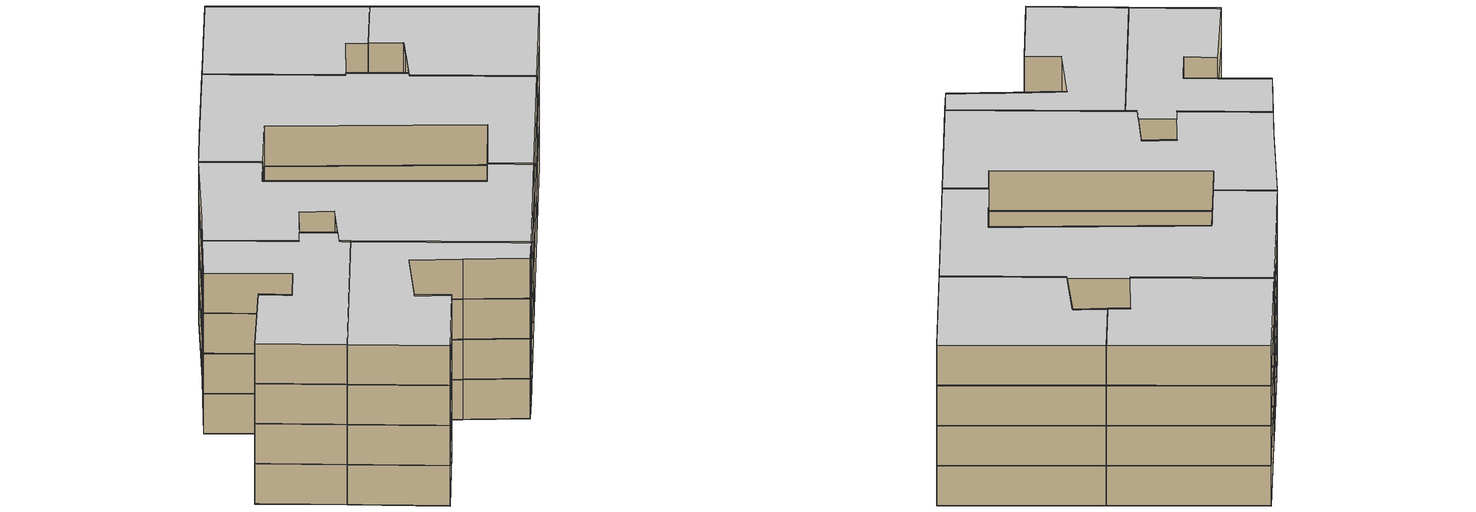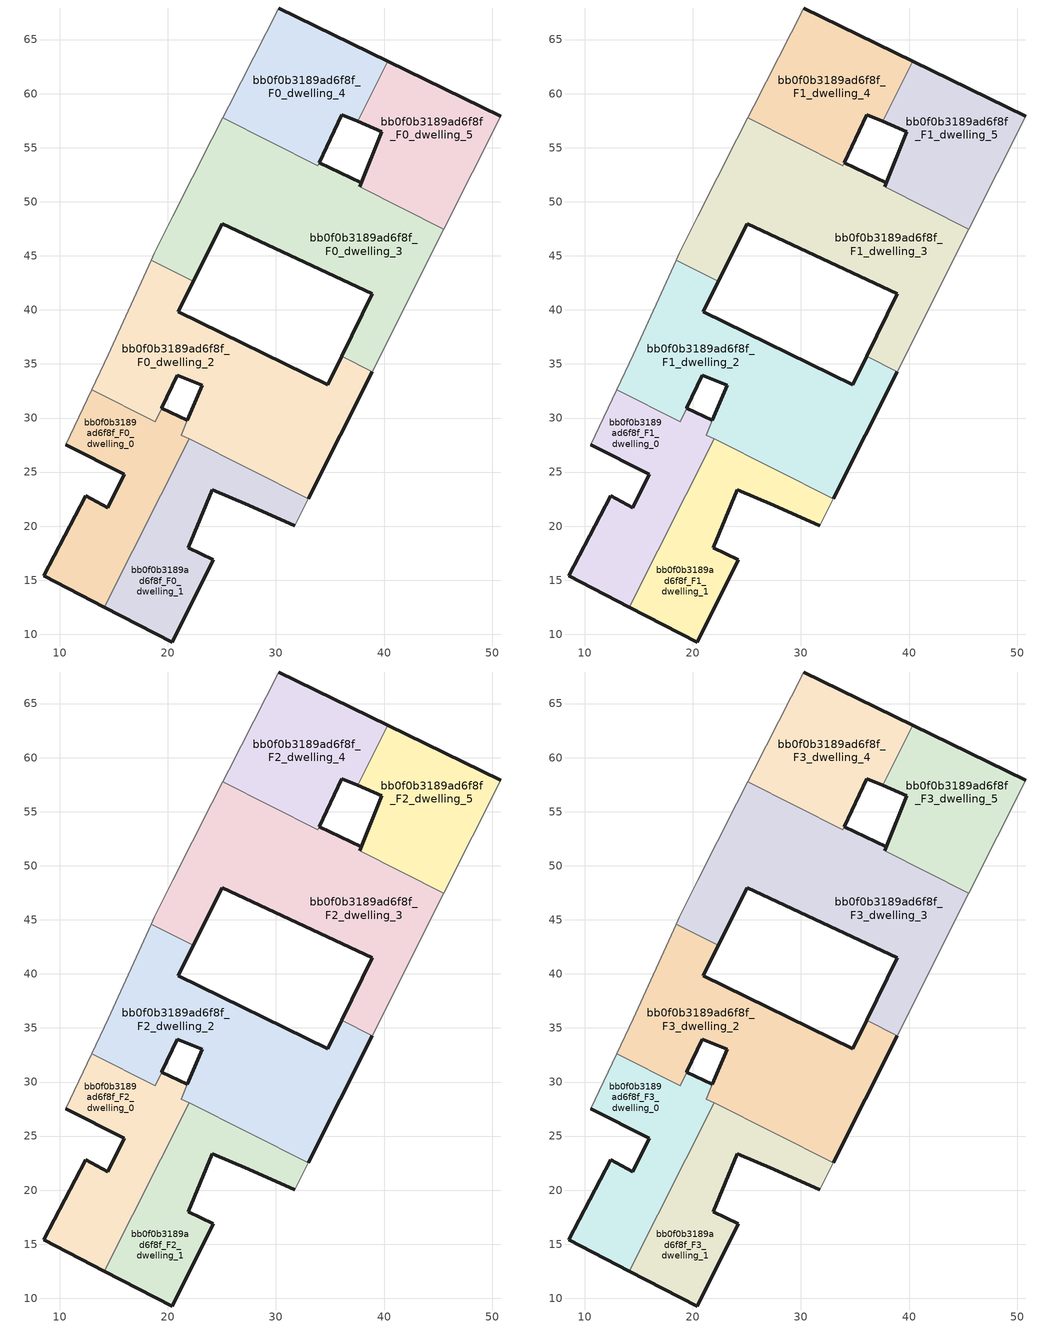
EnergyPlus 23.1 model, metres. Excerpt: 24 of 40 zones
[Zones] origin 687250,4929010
bb0f0b3189ad6f8f_F0_dwelling_0
 floor ground (EU_floor_Construction): 14.12,12.51 21.96,28.06 21.24,28.42 21.8,29.77 19.42,30.92 18.81,29.65 12.94,32.6 10.55,27.54 15.96,24.81 14.43,21.69 12.38,22.82 8.51,15.4 z0
 wall outside (EU_wall_Construction): 19.42,30.92 21.8,29.77 / 14.12,12.51 8.51,15.4 12.38,22.82 14.43,21.69 15.96,24.81 10.55,27.54 z0:3
 wall adiabatic (EU_wall_Construction): 10.55,27.54 12.94,32.6 z0:3
 wall to bb0f0b3189ad6f8f_F0_dwelling_2 (EU_wall_Construction): 18.82,29.64 19.42,30.92 / 21.8,29.77 21.24,28.42 21.96,28.06 / 12.94,32.6 18.81,29.65 z0:3; 18.81,29.65,2.98 18.81,29.65,0 18.82,29.64,0
 wall to bb0f0b3189ad6f8f_F0_dwelling_1 (EU_wall_Construction): 21.96,28.06 14.12,12.51 z0:3
bb0f0b3189ad6f8f_F0_dwelling_1
 floor ground (EU_floor_Construction): 31.72,20.05 32.96,22.52 21.96,28.06 14.12,12.51 20.38,9.28 24.21,16.91 21.88,18 24.08,23.38 27.49,21.94 z0
 wall outside (EU_wall_Construction): 31.72,20.05 27.49,21.94 24.08,23.38 21.88,18 24.21,16.91 20.38,9.28 14.12,12.51 z0:3
 wall adiabatic (EU_wall_Construction): 32.96,22.52 31.72,20.05 z0:3
 wall to bb0f0b3189ad6f8f_F0_dwelling_2 (EU_wall_Construction): 21.96,28.06 32.96,22.52 z0:3
bb0f0b3189ad6f8f_F0_dwelling_2
 floor ground (EU_floor_Construction): 32.96,22.52 38.9,34.3 36.07,35.72 34.77,33.09 20.94,39.83 22.35,42.63 18.45,44.6 14.46,35.83 12.94,32.6 18.82,29.64 20.87,33.97 23.16,33.01 21.24,28.42 z0
 wall outside (EU_wall_Construction): 21.81,29.78 23.16,33.01 20.87,33.97 19.43,30.93 / 22.35,42.63 20.94,39.83 34.77,33.09 36.07,35.72 / 38.9,34.3 32.96,22.52 z0:3; 21.81,29.78,3 21.8,29.77,0 21.81,29.78,0; 19.42,30.92,3 19.43,30.93,0 19.42,30.92,0
 wall adiabatic (EU_wall_Construction): 12.94,32.6 14.46,35.83 18.45,44.6 z0:3
 wall to bb0f0b3189ad6f8f_F0_dwelling_3 (EU_wall_Construction): 18.45,44.6 22.35,42.63 / 36.07,35.72 38.9,34.3 z0:3
 roof outside (EU_roof_Construction): 23.16,33.01 21.24,28.42 32.96,22.52 21.24,28.42 z3
bb0f0b3189ad6f8f_F0_dwelling_3
 floor ground (EU_floor_Construction): 37.73,51.41 39.77,56.47 38.48,53.27 z0; 38.9,34.3 45.53,47.48 37.73,51.41 38.48,53.27 37.86,51.74 34,53.62 33.88,53.35 25.09,57.77 24.07,55.78 20.45,48.64 18.73,45.22 18.45,44.6 22.35,42.63 25.03,47.95 38.9,41.49 36.07,35.72 z0
 wall outside (EU_wall_Construction): 36.07,35.72 38.9,41.49 25.03,47.95 22.35,42.63 / 34.01,53.62 37.86,51.74 39.77,56.47 37.74,51.41 z0:3
 wall adiabatic (EU_wall_Construction): 45.53,47.48 38.9,34.3 / 18.45,44.6 18.73,45.22 20.45,48.64 24.07,55.78 25.09,57.77 z0:3
 wall to bb0f0b3189ad6f8f_F0_dwelling_5 (EU_wall_Construction): 37.74,51.41 45.53,47.48 z0:3
 wall to bb0f0b3189ad6f8f_F0_dwelling_4 (EU_wall_Construction): 25.09,57.77 33.87,53.35 / 33.88,53.35 34,53.62 z0:3; 33.87,53.35,2.98 33.87,53.35,0 33.88,53.35,0
bb0f0b3189ad6f8f_F0_dwelling_4
 floor ground (EU_floor_Construction): 37.55,57.42 40.36,63 30.23,67.92 25.62,58.82 25.09,57.77 33.88,53.35 34.01,53.63 36.09,58.05 z0
 wall outside (EU_wall_Construction): 30.23,67.92 40.36,63 / 37.55,57.42 36.09,58.05 34.01,53.63 z0:3; 34,53.62,3 34.01,53.63,0 34,53.62,0
 wall adiabatic (EU_wall_Construction): 25.09,57.77 25.62,58.82 30.23,67.92 z0:3
 wall to bb0f0b3189ad6f8f_F0_dwelling_5 (EU_wall_Construction): 40.36,63 37.55,57.42 z0:3
bb0f0b3189ad6f8f_F0_dwelling_5
 floor ground (EU_floor_Construction): 45.53,47.48 50.79,57.92 40.36,63 37.55,57.42 39.76,56.47 38.48,53.27 39.77,56.47 37.74,51.41 z0; 37.73,51.41 39.77,56.47 38.48,53.27 z0
 wall outside (EU_wall_Construction): 40.36,63 50.79,57.92 / 37.73,51.41 39.76,56.47 37.55,57.42 z0:3
 wall adiabatic (EU_wall_Construction): 50.79,57.92 45.53,47.48 z0:3
bb0f0b3189ad6f8f_F1_dwelling_0
 floor to bb0f0b3189ad6f8f_F0_dwelling_0 (EU_floor_Construction): 14.12,12.51 21.96,28.06 21.24,28.42 21.8,29.77 19.42,30.92 18.81,29.65 12.94,32.6 10.55,27.54 15.96,24.81 14.43,21.69 12.38,22.82 8.51,15.4 z3
 wall outside (EU_wall_Construction): 19.42,30.92 21.8,29.77 / 14.12,12.51 8.51,15.4 12.38,22.82 14.43,21.69 15.96,24.81 10.55,27.54 z3:6
 wall adiabatic (EU_wall_Construction): 10.55,27.54 12.94,32.6 z3:6
 wall to bb0f0b3189ad6f8f_F1_dwelling_2 (EU_wall_Construction): 18.82,29.64 19.42,30.92 / 21.8,29.77 21.24,28.42 21.96,28.06 / 12.94,32.6 18.81,29.65 z3:6; 18.81,29.65,5.98 18.81,29.65,3 18.82,29.64,3
 wall to bb0f0b3189ad6f8f_F1_dwelling_1 (EU_wall_Construction): 21.96,28.06 14.12,12.51 z3:6
bb0f0b3189ad6f8f_F1_dwelling_1
 floor to bb0f0b3189ad6f8f_F0_dwelling_1 (EU_floor_Construction): 31.72,20.05 32.96,22.52 21.96,28.06 14.12,12.51 20.38,9.28 24.21,16.91 21.88,18 24.08,23.38 27.49,21.94 z3
 wall outside (EU_wall_Construction): 31.72,20.05 27.49,21.94 24.08,23.38 21.88,18 24.21,16.91 20.38,9.28 14.12,12.51 z3:6
 wall adiabatic (EU_wall_Construction): 32.96,22.52 31.72,20.05 z3:6
 wall to bb0f0b3189ad6f8f_F1_dwelling_2 (EU_wall_Construction): 21.96,28.06 32.96,22.52 z3:6
bb0f0b3189ad6f8f_F1_dwelling_2
 floor to bb0f0b3189ad6f8f_F0_dwelling_2 (EU_floor_Construction): 32.96,22.52 38.9,34.3 36.07,35.72 34.77,33.09 20.94,39.83 22.35,42.63 18.45,44.6 14.46,35.83 12.94,32.6 18.82,29.64 20.87,33.97 23.16,33.01 21.24,28.42 z3
 wall outside (EU_wall_Construction): 21.81,29.78 23.16,33.01 20.87,33.97 19.43,30.93 / 22.35,42.63 20.94,39.83 34.77,33.09 36.07,35.72 / 38.9,34.3 32.96,22.52 z3:6; 21.81,29.78,6 21.8,29.77,3 21.81,29.78,3; 19.42,30.92,6 19.43,30.93,3 19.42,30.92,3
 wall adiabatic (EU_wall_Construction): 12.94,32.6 14.46,35.83 18.45,44.6 z3:6
 wall to bb0f0b3189ad6f8f_F1_dwelling_3 (EU_wall_Construction): 18.45,44.6 22.35,42.63 / 36.07,35.72 38.9,34.3 z3:6
 roof outside (EU_roof_Construction): 23.16,33.01 21.24,28.42 32.96,22.52 21.24,28.42 z6
bb0f0b3189ad6f8f_F1_dwelling_3
 floor to bb0f0b3189ad6f8f_F0_dwelling_3 (EU_floor_Construction): 38.9,34.3 45.53,47.48 37.73,51.41 38.48,53.27 37.86,51.74 34,53.62 33.88,53.35 25.09,57.77 24.07,55.78 20.45,48.64 18.73,45.22 18.45,44.6 22.35,42.63 25.03,47.95 38.9,41.49 36.07,35.72 z3
 floor adiabatic (EU_floor_Construction): 37.83,51.64 39.77,56.47 38.48,53.27 z3
 wall outside (EU_wall_Construction): 36.07,35.72 38.9,41.49 25.03,47.95 22.35,42.63 / 34.01,53.62 37.86,51.74 39.77,56.47 37.74,51.41 z3:6
 wall adiabatic (EU_wall_Construction): 45.53,47.48 38.9,34.3 / 18.45,44.6 18.73,45.22 20.45,48.64 24.07,55.78 25.09,57.77 z3:6
 wall to bb0f0b3189ad6f8f_F1_dwelling_5 (EU_wall_Construction): 37.74,51.41 45.53,47.48 z3:6
 wall to bb0f0b3189ad6f8f_F1_dwelling_4 (EU_wall_Construction): 25.09,57.77 33.87,53.35 / 33.88,53.35 34,53.62 z3:6; 33.87,53.35,5.98 33.87,53.35,3 33.88,53.35,3
bb0f0b3189ad6f8f_F1_dwelling_4
 floor to bb0f0b3189ad6f8f_F0_dwelling_4 (EU_floor_Construction): 37.55,57.42 40.36,63 30.23,67.92 25.62,58.82 25.09,57.77 33.88,53.35 34.01,53.63 36.09,58.05 z3
 wall outside (EU_wall_Construction): 30.23,67.92 40.36,63 / 37.55,57.42 36.09,58.05 34.01,53.63 z3:6; 34,53.62,6 34.01,53.63,3 34,53.62,3
 wall adiabatic (EU_wall_Construction): 25.09,57.77 25.62,58.82 30.23,67.92 z3:6
 wall to bb0f0b3189ad6f8f_F1_dwelling_5 (EU_wall_Construction): 40.36,63 37.55,57.42 z3:6
bb0f0b3189ad6f8f_F1_dwelling_5
 floor to bb0f0b3189ad6f8f_F0_dwelling_5 (EU_floor_Construction): 37.74,51.41 39.77,56.47 38.48,53.27 z3; 45.53,47.48 50.79,57.92 40.36,63 37.55,57.42 39.76,56.47 38.48,53.27 39.77,56.47 37.74,51.41 z3
 wall outside (EU_wall_Construction): 40.36,63 50.79,57.92 / 37.73,51.41 39.76,56.47 37.55,57.42 z3:6
 wall adiabatic (EU_wall_Construction): 50.79,57.92 45.53,47.48 z3:6
bb0f0b3189ad6f8f_F2_dwelling_0
 floor to bb0f0b3189ad6f8f_F1_dwelling_0 (EU_floor_Construction): 14.12,12.51 21.96,28.06 21.24,28.42 21.8,29.77 19.42,30.92 18.81,29.65 12.94,32.6 10.55,27.54 15.96,24.81 14.43,21.69 12.38,22.82 8.51,15.4 z6
 wall outside (EU_wall_Construction): 19.42,30.92 21.8,29.77 / 14.12,12.51 8.51,15.4 12.38,22.82 14.43,21.69 15.96,24.81 10.55,27.54 z6:9
 wall adiabatic (EU_wall_Construction): 10.55,27.54 12.94,32.6 z6:9
 wall to bb0f0b3189ad6f8f_F2_dwelling_2 (EU_wall_Construction): 18.82,29.64 19.42,30.92 / 21.8,29.77 21.24,28.42 21.96,28.06 / 12.94,32.6 18.81,29.65 z6:9; 18.81,29.65,8.98 18.81,29.65,6 18.82,29.64,6
 wall to bb0f0b3189ad6f8f_F2_dwelling_1 (EU_wall_Construction): 21.96,28.06 14.12,12.51 z6:9
bb0f0b3189ad6f8f_F2_dwelling_1
 floor to bb0f0b3189ad6f8f_F1_dwelling_1 (EU_floor_Construction): 31.72,20.05 32.96,22.52 21.96,28.06 14.12,12.51 20.38,9.28 24.21,16.91 21.88,18 24.08,23.38 27.49,21.94 z6
 wall outside (EU_wall_Construction): 31.72,20.05 27.49,21.94 24.08,23.38 21.88,18 24.21,16.91 20.38,9.28 14.12,12.51 z6:9
 wall adiabatic (EU_wall_Construction): 32.96,22.52 31.72,20.05 z6:9
 wall to bb0f0b3189ad6f8f_F2_dwelling_2 (EU_wall_Construction): 21.96,28.06 32.96,22.52 z6:9
bb0f0b3189ad6f8f_F2_dwelling_2
 floor to bb0f0b3189ad6f8f_F1_dwelling_2 (EU_floor_Construction): 32.96,22.52 38.9,34.3 36.07,35.72 34.77,33.09 20.94,39.83 22.35,42.63 18.45,44.6 14.46,35.83 12.94,32.6 18.82,29.64 20.87,33.97 23.16,33.01 21.24,28.42 z6
 wall outside (EU_wall_Construction): 21.81,29.78 23.16,33.01 20.87,33.97 19.43,30.93 / 22.35,42.63 20.94,39.83 34.77,33.09 36.07,35.72 / 38.9,34.3 32.96,22.52 z6:9; 21.81,29.78,9 21.8,29.77,6 21.81,29.78,6; 19.42,30.92,9 19.43,30.93,6 19.42,30.92,6
 wall adiabatic (EU_wall_Construction): 12.94,32.6 14.46,35.83 18.45,44.6 z6:9
 wall to bb0f0b3189ad6f8f_F2_dwelling_3 (EU_wall_Construction): 18.45,44.6 22.35,42.63 / 36.07,35.72 38.9,34.3 z6:9
 roof outside (EU_roof_Construction): 23.16,33.01 21.24,28.42 32.96,22.52 21.24,28.42 z9
bb0f0b3189ad6f8f_F2_dwelling_3
 floor to bb0f0b3189ad6f8f_F1_dwelling_3 (EU_floor_Construction): 38.9,34.3 45.53,47.48 37.73,51.41 38.48,53.27 37.86,51.74 34,53.62 33.88,53.35 25.09,57.77 24.07,55.78 20.45,48.64 18.73,45.22 18.45,44.6 22.35,42.63 25.03,47.95 38.9,41.49 36.07,35.72 z6
 floor adiabatic (EU_floor_Construction): 37.83,51.64 39.77,56.47 38.48,53.27 z6
 wall outside (EU_wall_Construction): 36.07,35.72 38.9,41.49 25.03,47.95 22.35,42.63 / 34.01,53.62 37.86,51.74 39.77,56.47 37.74,51.41 z6:9
 wall adiabatic (EU_wall_Construction): 45.53,47.48 38.9,34.3 / 18.45,44.6 18.73,45.22 20.45,48.64 24.07,55.78 25.09,57.77 z6:9
 wall to bb0f0b3189ad6f8f_F2_dwelling_5 (EU_wall_Construction): 37.74,51.41 45.53,47.48 z6:9
 wall to bb0f0b3189ad6f8f_F2_dwelling_4 (EU_wall_Construction): 25.09,57.77 33.87,53.35 / 33.88,53.35 34,53.62 z6:9; 33.87,53.35,8.98 33.87,53.35,6 33.88,53.35,6
bb0f0b3189ad6f8f_F2_dwelling_4
 floor to bb0f0b3189ad6f8f_F1_dwelling_4 (EU_floor_Construction): 37.55,57.42 40.36,63 30.23,67.92 25.62,58.82 25.09,57.77 33.88,53.35 34.01,53.63 36.09,58.05 z6
 wall outside (EU_wall_Construction): 30.23,67.92 40.36,63 / 37.55,57.42 36.09,58.05 34.01,53.63 z6:9; 34,53.62,9 34.01,53.63,6 34,53.62,6
 wall adiabatic (EU_wall_Construction): 25.09,57.77 25.62,58.82 30.23,67.92 z6:9
 wall to bb0f0b3189ad6f8f_F2_dwelling_5 (EU_wall_Construction): 40.36,63 37.55,57.42 z6:9
bb0f0b3189ad6f8f_F2_dwelling_5
 floor to bb0f0b3189ad6f8f_F1_dwelling_5 (EU_floor_Construction): 37.74,51.41 39.77,56.47 38.48,53.27 z6; 45.53,47.48 50.79,57.92 40.36,63 37.55,57.42 39.76,56.47 38.48,53.27 39.77,56.47 37.74,51.41 z6
 wall outside (EU_wall_Construction): 40.36,63 50.79,57.92 / 37.73,51.41 39.76,56.47 37.55,57.42 z6:9
 wall adiabatic (EU_wall_Construction): 50.79,57.92 45.53,47.48 z6:9
bb0f0b3189ad6f8f_F3_dwelling_0
 floor to bb0f0b3189ad6f8f_F2_dwelling_0 (EU_floor_Construction): 14.12,12.51 21.96,28.06 21.24,28.42 21.8,29.77 19.42,30.92 18.81,29.65 12.94,32.6 10.55,27.54 15.96,24.81 14.43,21.69 12.38,22.82 8.51,15.4 z9
 wall outside (EU_wall_Construction): 19.42,30.92 21.8,29.77 / 14.12,12.51 8.51,15.4 12.38,22.82 14.43,21.69 15.96,24.81 10.55,27.54 z9:12
 wall adiabatic (EU_wall_Construction): 10.55,27.54 12.94,32.6 z9:12
 wall to bb0f0b3189ad6f8f_F3_dwelling_2 (EU_wall_Construction): 18.82,29.64 19.42,30.92 / 21.8,29.77 21.24,28.42 21.96,28.06 / 12.94,32.6 18.81,29.65 z9:12; 18.81,29.65,11.98 18.81,29.65,9 18.82,29.64,9
 wall to bb0f0b3189ad6f8f_F3_dwelling_1 (EU_wall_Construction): 21.96,28.06 14.12,12.51 z9:12
 ceiling to bb0f0b3189ad6f8f_F4_dwelling_0 (EU_floor_Construction): 21.8,29.77 21.24,28.42 21.96,28.06 14.12,12.51 8.51,15.4 12.38,22.82 14.43,21.69 15.96,24.81 10.55,27.54 12.94,32.6 18.81,29.65 19.42,30.92 z12
bb0f0b3189ad6f8f_F3_dwelling_1
 floor to bb0f0b3189ad6f8f_F2_dwelling_1 (EU_floor_Construction): 31.72,20.05 32.96,22.52 21.96,28.06 14.12,12.51 20.38,9.28 24.21,16.91 21.88,18 24.08,23.38 27.49,21.94 z9
 wall outside (EU_wall_Construction): 31.72,20.05 27.49,21.94 24.08,23.38 21.88,18 24.21,16.91 20.38,9.28 14.12,12.51 z9:12
 wall adiabatic (EU_wall_Construction): 32.96,22.52 31.72,20.05 z9:12
 wall to bb0f0b3189ad6f8f_F3_dwelling_2 (EU_wall_Construction): 21.96,28.06 32.96,22.52 z9:12
 ceiling to bb0f0b3189ad6f8f_F4_dwelling_1 (EU_floor_Construction): 32.96,22.52 31.72,20.05 27.49,21.94 24.08,23.38 21.88,18 24.21,16.91 20.38,9.28 14.12,12.51 21.96,28.06 z12
bb0f0b3189ad6f8f_F3_dwelling_2
 floor to bb0f0b3189ad6f8f_F2_dwelling_2 (EU_floor_Construction): 32.96,22.52 38.9,34.3 36.07,35.72 34.77,33.09 20.94,39.83 22.35,42.63 18.45,44.6 14.46,35.83 12.94,32.6 18.82,29.64 20.87,33.97 23.16,33.01 21.24,28.42 z9
 wall outside (EU_wall_Construction): 21.81,29.78 23.16,33.01 20.87,33.97 19.43,30.93 / 22.35,42.63 20.94,39.83 34.77,33.09 36.07,35.72 / 38.9,34.3 32.96,22.52 z9:12; 21.81,29.78,12 21.8,29.77,9 21.81,29.78,9; 19.42,30.92,12 19.43,30.93,9 19.42,30.92,9
 wall adiabatic (EU_wall_Construction): 12.94,32.6 14.46,35.83 18.45,44.6 z9:12
 wall to bb0f0b3189ad6f8f_F3_dwelling_3 (EU_wall_Construction): 18.45,44.6 22.35,42.63 / 36.07,35.72 38.9,34.3 z9:12
 ceiling to bb0f0b3189ad6f8f_F4_dwelling_2 (EU_floor_Construction): 36.07,35.72 38.9,34.3 32.96,22.52 21.24,28.42 23.16,33.01 20.87,33.97 18.82,29.64 12.94,32.6 14.46,35.83 18.45,44.6 22.35,42.63 20.94,39.83 34.77,33.09 z12
 roof outside (EU_roof_Construction): 23.16,33.01 21.24,28.42 32.96,22.52 21.24,28.42 z12
bb0f0b3189ad6f8f_F3_dwelling_3
 floor to bb0f0b3189ad6f8f_F2_dwelling_3 (EU_floor_Construction): 38.9,34.3 45.53,47.48 37.73,51.41 38.48,53.27 37.86,51.74 34,53.62 33.88,53.35 25.09,57.77 24.07,55.78 20.45,48.64 18.73,45.22 18.45,44.6 22.35,42.63 25.03,47.95 38.9,41.49 36.07,35.72 z9
 floor adiabatic (EU_floor_Construction): 37.83,51.64 39.77,56.47 38.48,53.27 z9
 wall outside (EU_wall_Construction): 36.07,35.72 38.9,41.49 25.03,47.95 22.35,42.63 / 34.01,53.62 37.86,51.74 39.77,56.47 37.74,51.41 z9:12
 wall adiabatic (EU_wall_Construction): 45.53,47.48 38.9,34.3 / 18.45,44.6 18.73,45.22 20.45,48.64 24.07,55.78 25.09,57.77 z9:12
 wall to bb0f0b3189ad6f8f_F3_dwelling_5 (EU_wall_Construction): 37.74,51.41 45.53,47.48 z9:12
 wall to bb0f0b3189ad6f8f_F3_dwelling_4 (EU_wall_Construction): 25.09,57.77 33.87,53.35 / 33.88,53.35 34,53.62 z9:12; 33.87,53.35,11.98 33.87,53.35,9 33.88,53.35,9
 ceiling to bb0f0b3189ad6f8f_F4_dwelling_5 (EU_floor_Construction): 39.77,56.47 37.74,51.41 38.48,53.27 z12
 ceiling to bb0f0b3189ad6f8f_F4_dwelling_3 (EU_floor_Construction): 38.48,53.27 37.73,51.41 45.53,47.48 38.9,34.3 36.07,35.72 38.9,41.49 25.03,47.95 22.35,42.63 18.45,44.6 18.73,45.22 20.45,48.64 24.07,55.78 25.09,57.77 33.88,53.35 34,53.62 37.86,51.74 z12
bb0f0b3189ad6f8f_F3_dwelling_4
 floor to bb0f0b3189ad6f8f_F2_dwelling_4 (EU_floor_Construction): 37.55,57.42 40.36,63 30.23,67.92 25.62,58.82 25.09,57.77 33.88,53.35 34.01,53.63 36.09,58.05 z9
 wall outside (EU_wall_Construction): 30.23,67.92 40.36,63 / 37.55,57.42 36.09,58.05 34.01,53.63 z9:12; 34,53.62,12 34.01,53.63,9 34,53.62,9
 wall adiabatic (EU_wall_Construction): 25.09,57.77 25.62,58.82 30.23,67.92 z9:12
 wall to bb0f0b3189ad6f8f_F3_dwelling_5 (EU_wall_Construction): 40.36,63 37.55,57.42 z9:12
 ceiling to bb0f0b3189ad6f8f_F4_dwelling_4 (EU_floor_Construction): 40.36,63 37.55,57.42 36.09,58.05 34.01,53.63 33.88,53.35 25.09,57.77 25.62,58.82 30.23,67.92 z12
bb0f0b3189ad6f8f_F3_dwelling_5
 floor to bb0f0b3189ad6f8f_F2_dwelling_5 (EU_floor_Construction): 37.74,51.41 39.77,56.47 38.48,53.27 z9; 45.53,47.48 50.79,57.92 40.36,63 37.55,57.42 39.76,56.47 38.48,53.27 39.77,56.47 37.74,51.41 z9
 wall outside (EU_wall_Construction): 40.36,63 50.79,57.92 / 37.73,51.41 39.76,56.47 37.55,57.42 z9:12
 wall adiabatic (EU_wall_Construction): 50.79,57.92 45.53,47.48 z9:12
 ceiling to bb0f0b3189ad6f8f_F4_dwelling_5 (EU_floor_Construction): 39.77,56.47 37.74,51.41 38.48,53.27 z12; 50.79,57.92 45.53,47.48 37.74,51.41 39.77,56.47 38.48,53.27 39.76,56.47 37.55,57.42 40.36,63 z12
[Building]
EU S2 Campaign: North Axis=0; Terrain=City; Solar Distribution=FullExterior
[Site:Location]
Bologna: Latitude=44.5; Longitude=11.25; Time Zone=1; Elevation=37
[SizingPeriod:WeatherFileDays]
AnnualSizingPeriod: Begin Month=1; Begin Day of Month=1; End Month=12; End Day of Month=31; Day of Week for Start Day=Monday; Use Weather File Daylight Saving Period=No; Use Weather File Rain and Snow Indicators=No
[MATERIAL]
EU_InternalMass_Material: Roughness=MediumRough; Thickness=0.1; Conductivity=1; Density=1800; Specific Heat=900; Thermal Absorptance=0.9; Solar Absorptance=0.7; Visible Absorptance=0.7
[MATERIAL:NOMASS] Roughness=MediumRough; Thermal Absorptance=0.9; Solar Absorptance=0.7; Visible Absorptance=0.7
Name | Thermal Resistance
EU_wall_NoMass | 0.890213
EU_roof_NoMass | 0.636128
EU_floor_NoMass | 0.79516
[CONSTRUCTION]
EU_wall_Construction: EU_wall_NoMass
EU_roof_Construction: EU_roof_NoMass
EU_floor_Construction: EU_floor_NoMass
EU_InternalMass_Construction: EU_InternalMass_Material
[ZONE] Type=1; Multiplier=1; Ceiling Height=autocalculate; Floor Area=autocalculate; Part of Total Floor Area=Yes
Name | Volume
bb0f0b3189ad6f8f_F0_dwelling_0; bb0f0b3189ad6f8f_F1_dwelling_0; bb0f0b3189ad6f8f_F2_dwelling_0; bb0f0b3189ad6f8f_F3_dwelling_0 | 376.332
bb0f0b3189ad6f8f_F0_dwelling_1 | 364.738
bb0f0b3189ad6f8f_F1_dwelling_1; bb0f0b3189ad6f8f_F2_dwelling_1; bb0f0b3189ad6f8f_F3_dwelling_1 | 364.737
bb0f0b3189ad6f8f_F0_dwelling_2; bb0f0b3189ad6f8f_F1_dwelling_2; bb0f0b3189ad6f8f_F2_dwelling_2; bb0f0b3189ad6f8f_F3_dwelling_2 | 717.901
bb0f0b3189ad6f8f_F0_dwelling_3; bb0f0b3189ad6f8f_F1_dwelling_3; bb0f0b3189ad6f8f_F2_dwelling_3; bb0f0b3189ad6f8f_F3_dwelling_3 | 733.769
bb0f0b3189ad6f8f_F0_dwelling_4 | 363.417
bb0f0b3189ad6f8f_F1_dwelling_4; bb0f0b3189ad6f8f_F2_dwelling_4; bb0f0b3189ad6f8f_F3_dwelling_4 | 363.415
bb0f0b3189ad6f8f_F0_dwelling_5 | 361.829
bb0f0b3189ad6f8f_F1_dwelling_5; bb0f0b3189ad6f8f_F2_dwelling_5; bb0f0b3189ad6f8f_F3_dwelling_5 | 361.832
[INTERNALMASS] Construction=EU_InternalMass_Construction
Name | Zone or ZoneList | Surface Area
bb0f0b3189ad6f8f_F0_dwelling_0_EU_InternalMass | bb0f0b3189ad6f8f_F0_dwelling_0 | 125.442
bb0f0b3189ad6f8f_F0_dwelling_1_EU_InternalMass | bb0f0b3189ad6f8f_F0_dwelling_1 | 121.579
bb0f0b3189ad6f8f_F0_dwelling_2_EU_InternalMass | bb0f0b3189ad6f8f_F0_dwelling_2 | 239.32
bb0f0b3189ad6f8f_F0_dwelling_3_EU_InternalMass | bb0f0b3189ad6f8f_F0_dwelling_3 | 244.612
bb0f0b3189ad6f8f_F0_dwelling_4_EU_InternalMass | bb0f0b3189ad6f8f_F0_dwelling_4 | 121.139
bb0f0b3189ad6f8f_F0_dwelling_5_EU_InternalMass | bb0f0b3189ad6f8f_F0_dwelling_5 | 120.586
bb0f0b3189ad6f8f_F1_dwelling_0_EU_InternalMass | bb0f0b3189ad6f8f_F1_dwelling_0 | 125.442
bb0f0b3189ad6f8f_F1_dwelling_1_EU_InternalMass | bb0f0b3189ad6f8f_F1_dwelling_1 | 121.579
bb0f0b3189ad6f8f_F1_dwelling_2_EU_InternalMass | bb0f0b3189ad6f8f_F1_dwelling_2 | 239.32
bb0f0b3189ad6f8f_F1_dwelling_3_EU_InternalMass | bb0f0b3189ad6f8f_F1_dwelling_3 | 244.612
bb0f0b3189ad6f8f_F1_dwelling_4_EU_InternalMass | bb0f0b3189ad6f8f_F1_dwelling_4 | 121.139
bb0f0b3189ad6f8f_F1_dwelling_5_EU_InternalMass | bb0f0b3189ad6f8f_F1_dwelling_5 | 120.586
bb0f0b3189ad6f8f_F2_dwelling_0_EU_InternalMass | bb0f0b3189ad6f8f_F2_dwelling_0 | 125.442
bb0f0b3189ad6f8f_F2_dwelling_1_EU_InternalMass | bb0f0b3189ad6f8f_F2_dwelling_1 | 121.579
bb0f0b3189ad6f8f_F2_dwelling_2_EU_InternalMass | bb0f0b3189ad6f8f_F2_dwelling_2 | 239.32
bb0f0b3189ad6f8f_F2_dwelling_3_EU_InternalMass | bb0f0b3189ad6f8f_F2_dwelling_3 | 244.612
bb0f0b3189ad6f8f_F2_dwelling_4_EU_InternalMass | bb0f0b3189ad6f8f_F2_dwelling_4 | 121.139
bb0f0b3189ad6f8f_F2_dwelling_5_EU_InternalMass | bb0f0b3189ad6f8f_F2_dwelling_5 | 120.586
bb0f0b3189ad6f8f_F3_dwelling_0_EU_InternalMass | bb0f0b3189ad6f8f_F3_dwelling_0 | 125.442
bb0f0b3189ad6f8f_F3_dwelling_1_EU_InternalMass | bb0f0b3189ad6f8f_F3_dwelling_1 | 121.579
bb0f0b3189ad6f8f_F3_dwelling_2_EU_InternalMass | bb0f0b3189ad6f8f_F3_dwelling_2 | 239.32
bb0f0b3189ad6f8f_F3_dwelling_3_EU_InternalMass | bb0f0b3189ad6f8f_F3_dwelling_3 | 244.612
bb0f0b3189ad6f8f_F3_dwelling_4_EU_InternalMass | bb0f0b3189ad6f8f_F3_dwelling_4 | 121.139
bb0f0b3189ad6f8f_F3_dwelling_5_EU_InternalMass | bb0f0b3189ad6f8f_F3_dwelling_5 | 120.586
[OTHEREQUIPMENT] Fuel Type=Electricity; Design Level Calculation Method=Watts/Area; Power per Zone Floor Area=1; Fraction Latent=0; Fraction Radiant=0; Fraction Lost=0; Carbon Dioxide Generation Rate=0; EndUse Subcategory=EU_Step8_InternalGains
Name | Zone or ZoneList or Space or SpaceList | Schedule
EU_Step8_InternalGain_bb0f0b3189ad6f8f_F0_dwelling_0_f000 | bb0f0b3189ad6f8f_F0_dwelling_0 | EU_Step8_GainSchedule_bb0f0b3189ad6f8f_F0_dwelling_0_f000
EU_Step8_InternalGain_bb0f0b3189ad6f8f_F0_dwelling_1_f000 | bb0f0b3189ad6f8f_F0_dwelling_1 | EU_Step8_GainSchedule_bb0f0b3189ad6f8f_F0_dwelling_1_f000
EU_Step8_InternalGain_bb0f0b3189ad6f8f_F0_dwelling_2_f000 | bb0f0b3189ad6f8f_F0_dwelling_2 | EU_Step8_GainSchedule_bb0f0b3189ad6f8f_F0_dwelling_2_f000
EU_Step8_InternalGain_bb0f0b3189ad6f8f_F0_dwelling_3_f000 | bb0f0b3189ad6f8f_F0_dwelling_3 | EU_Step8_GainSchedule_bb0f0b3189ad6f8f_F0_dwelling_3_f000
EU_Step8_InternalGain_bb0f0b3189ad6f8f_F0_dwelling_4_f000 | bb0f0b3189ad6f8f_F0_dwelling_4 | EU_Step8_GainSchedule_bb0f0b3189ad6f8f_F0_dwelling_4_f000
EU_Step8_InternalGain_bb0f0b3189ad6f8f_F0_dwelling_5_f000 | bb0f0b3189ad6f8f_F0_dwelling_5 | EU_Step8_GainSchedule_bb0f0b3189ad6f8f_F0_dwelling_5_f000
EU_Step8_InternalGain_bb0f0b3189ad6f8f_F1_dwelling_0_f000 | bb0f0b3189ad6f8f_F1_dwelling_0 | EU_Step8_GainSchedule_bb0f0b3189ad6f8f_F1_dwelling_0_f000
EU_Step8_InternalGain_bb0f0b3189ad6f8f_F1_dwelling_1_f000 | bb0f0b3189ad6f8f_F1_dwelling_1 | EU_Step8_GainSchedule_bb0f0b3189ad6f8f_F1_dwelling_1_f000
EU_Step8_InternalGain_bb0f0b3189ad6f8f_F1_dwelling_2_f000 | bb0f0b3189ad6f8f_F1_dwelling_2 | EU_Step8_GainSchedule_bb0f0b3189ad6f8f_F1_dwelling_2_f000
EU_Step8_InternalGain_bb0f0b3189ad6f8f_F1_dwelling_3_f000 | bb0f0b3189ad6f8f_F1_dwelling_3 | EU_Step8_GainSchedule_bb0f0b3189ad6f8f_F1_dwelling_3_f000
EU_Step8_InternalGain_bb0f0b3189ad6f8f_F1_dwelling_4_f000 | bb0f0b3189ad6f8f_F1_dwelling_4 | EU_Step8_GainSchedule_bb0f0b3189ad6f8f_F1_dwelling_4_f000
EU_Step8_InternalGain_bb0f0b3189ad6f8f_F1_dwelling_5_f000 | bb0f0b3189ad6f8f_F1_dwelling_5 | EU_Step8_GainSchedule_bb0f0b3189ad6f8f_F1_dwelling_5_f000
EU_Step8_InternalGain_bb0f0b3189ad6f8f_F2_dwelling_0_f000 | bb0f0b3189ad6f8f_F2_dwelling_0 | EU_Step8_GainSchedule_bb0f0b3189ad6f8f_F2_dwelling_0_f000
EU_Step8_InternalGain_bb0f0b3189ad6f8f_F2_dwelling_1_f000 | bb0f0b3189ad6f8f_F2_dwelling_1 | EU_Step8_GainSchedule_bb0f0b3189ad6f8f_F2_dwelling_1_f000
EU_Step8_InternalGain_bb0f0b3189ad6f8f_F2_dwelling_2_f000 | bb0f0b3189ad6f8f_F2_dwelling_2 | EU_Step8_GainSchedule_bb0f0b3189ad6f8f_F2_dwelling_2_f000
EU_Step8_InternalGain_bb0f0b3189ad6f8f_F2_dwelling_3_f000 | bb0f0b3189ad6f8f_F2_dwelling_3 | EU_Step8_GainSchedule_bb0f0b3189ad6f8f_F2_dwelling_3_f000
EU_Step8_InternalGain_bb0f0b3189ad6f8f_F2_dwelling_4_f000 | bb0f0b3189ad6f8f_F2_dwelling_4 | EU_Step8_GainSchedule_bb0f0b3189ad6f8f_F2_dwelling_4_f000
EU_Step8_InternalGain_bb0f0b3189ad6f8f_F2_dwelling_5_f000 | bb0f0b3189ad6f8f_F2_dwelling_5 | EU_Step8_GainSchedule_bb0f0b3189ad6f8f_F2_dwelling_5_f000
EU_Step8_InternalGain_bb0f0b3189ad6f8f_F3_dwelling_0_f000 | bb0f0b3189ad6f8f_F3_dwelling_0 | EU_Step8_GainSchedule_bb0f0b3189ad6f8f_F3_dwelling_0_f000
EU_Step8_InternalGain_bb0f0b3189ad6f8f_F3_dwelling_1_f000 | bb0f0b3189ad6f8f_F3_dwelling_1 | EU_Step8_GainSchedule_bb0f0b3189ad6f8f_F3_dwelling_1_f000
EU_Step8_InternalGain_bb0f0b3189ad6f8f_F3_dwelling_2_f000 | bb0f0b3189ad6f8f_F3_dwelling_2 | EU_Step8_GainSchedule_bb0f0b3189ad6f8f_F3_dwelling_2_f000
EU_Step8_InternalGain_bb0f0b3189ad6f8f_F3_dwelling_3_f000 | bb0f0b3189ad6f8f_F3_dwelling_3 | EU_Step8_GainSchedule_bb0f0b3189ad6f8f_F3_dwelling_3_f000
EU_Step8_InternalGain_bb0f0b3189ad6f8f_F3_dwelling_4_f000 | bb0f0b3189ad6f8f_F3_dwelling_4 | EU_Step8_GainSchedule_bb0f0b3189ad6f8f_F3_dwelling_4_f000
EU_Step8_InternalGain_bb0f0b3189ad6f8f_F3_dwelling_5_f000 | bb0f0b3189ad6f8f_F3_dwelling_5 | EU_Step8_GainSchedule_bb0f0b3189ad6f8f_F3_dwelling_5_f000
[ZONEVENTILATION:DESIGNFLOWRATE] Schedule=EU_AlwaysOn; Design Flow Rate Calculation Method=AirChanges/Hour; Air Changes per Hour=0.718634; Ventilation Type=Natural; Fan Pressure Rise=0; Fan Total Efficiency=1; Constant Term Coefficient=1; Temperature Term Coefficient=0; Velocity Term Coefficient=0; Velocity Squared Term Coefficient=0; Minimum Indoor Temperature=-100; Maximum Indoor Temperature=100; Delta Temperature=-100; Minimum Outdoor Temperature=-100; Maximum Outdoor Temperature=100; Maximum Wind Speed=40
Name | Zone or ZoneList or Space or SpaceList
EU_ConstantAir_bb0f0b3189ad6f8f_F0_dwelling_0 | bb0f0b3189ad6f8f_F0_dwelling_0
EU_ConstantAir_bb0f0b3189ad6f8f_F0_dwelling_1 | bb0f0b3189ad6f8f_F0_dwelling_1
EU_ConstantAir_bb0f0b3189ad6f8f_F0_dwelling_2 | bb0f0b3189ad6f8f_F0_dwelling_2
EU_ConstantAir_bb0f0b3189ad6f8f_F0_dwelling_3 | bb0f0b3189ad6f8f_F0_dwelling_3
EU_ConstantAir_bb0f0b3189ad6f8f_F0_dwelling_4 | bb0f0b3189ad6f8f_F0_dwelling_4
EU_ConstantAir_bb0f0b3189ad6f8f_F0_dwelling_5 | bb0f0b3189ad6f8f_F0_dwelling_5
EU_ConstantAir_bb0f0b3189ad6f8f_F1_dwelling_0 | bb0f0b3189ad6f8f_F1_dwelling_0
EU_ConstantAir_bb0f0b3189ad6f8f_F1_dwelling_1 | bb0f0b3189ad6f8f_F1_dwelling_1
EU_ConstantAir_bb0f0b3189ad6f8f_F1_dwelling_2 | bb0f0b3189ad6f8f_F1_dwelling_2
EU_ConstantAir_bb0f0b3189ad6f8f_F1_dwelling_3 | bb0f0b3189ad6f8f_F1_dwelling_3
EU_ConstantAir_bb0f0b3189ad6f8f_F1_dwelling_4 | bb0f0b3189ad6f8f_F1_dwelling_4
EU_ConstantAir_bb0f0b3189ad6f8f_F1_dwelling_5 | bb0f0b3189ad6f8f_F1_dwelling_5
EU_ConstantAir_bb0f0b3189ad6f8f_F2_dwelling_0 | bb0f0b3189ad6f8f_F2_dwelling_0
EU_ConstantAir_bb0f0b3189ad6f8f_F2_dwelling_1 | bb0f0b3189ad6f8f_F2_dwelling_1
EU_ConstantAir_bb0f0b3189ad6f8f_F2_dwelling_2 | bb0f0b3189ad6f8f_F2_dwelling_2
EU_ConstantAir_bb0f0b3189ad6f8f_F2_dwelling_3 | bb0f0b3189ad6f8f_F2_dwelling_3
EU_ConstantAir_bb0f0b3189ad6f8f_F2_dwelling_4 | bb0f0b3189ad6f8f_F2_dwelling_4
EU_ConstantAir_bb0f0b3189ad6f8f_F2_dwelling_5 | bb0f0b3189ad6f8f_F2_dwelling_5
EU_ConstantAir_bb0f0b3189ad6f8f_F3_dwelling_0 | bb0f0b3189ad6f8f_F3_dwelling_0
EU_ConstantAir_bb0f0b3189ad6f8f_F3_dwelling_1 | bb0f0b3189ad6f8f_F3_dwelling_1
EU_ConstantAir_bb0f0b3189ad6f8f_F3_dwelling_2 | bb0f0b3189ad6f8f_F3_dwelling_2
EU_ConstantAir_bb0f0b3189ad6f8f_F3_dwelling_3 | bb0f0b3189ad6f8f_F3_dwelling_3
EU_ConstantAir_bb0f0b3189ad6f8f_F3_dwelling_4 | bb0f0b3189ad6f8f_F3_dwelling_4
EU_ConstantAir_bb0f0b3189ad6f8f_F3_dwelling_5 | bb0f0b3189ad6f8f_F3_dwelling_5
[HVACTEMPLATE:THERMOSTAT] Constant Heating Setpoint=20; Constant Cooling Setpoint=50
EU_HeatOnly_bb0f0b3189ad6f8f_F0_dwelling_0; EU_HeatOnly_bb0f0b3189ad6f8f_F0_dwelling_1; EU_HeatOnly_bb0f0b3189ad6f8f_F0_dwelling_2; EU_HeatOnly_bb0f0b3189ad6f8f_F0_dwelling_3; EU_HeatOnly_bb0f0b3189ad6f8f_F0_dwelling_4; EU_HeatOnly_bb0f0b3189ad6f8f_F0_dwelling_5; EU_HeatOnly_bb0f0b3189ad6f8f_F1_dwelling_0; EU_HeatOnly_bb0f0b3189ad6f8f_F1_dwelling_1; EU_HeatOnly_bb0f0b3189ad6f8f_F1_dwelling_2; EU_HeatOnly_bb0f0b3189ad6f8f_F1_dwelling_3; EU_HeatOnly_bb0f0b3189ad6f8f_F1_dwelling_4; EU_HeatOnly_bb0f0b3189ad6f8f_F1_dwelling_5; EU_HeatOnly_bb0f0b3189ad6f8f_F2_dwelling_0; EU_HeatOnly_bb0f0b3189ad6f8f_F2_dwelling_1; EU_HeatOnly_bb0f0b3189ad6f8f_F2_dwelling_2; EU_HeatOnly_bb0f0b3189ad6f8f_F2_dwelling_3; EU_HeatOnly_bb0f0b3189ad6f8f_F2_dwelling_4; EU_HeatOnly_bb0f0b3189ad6f8f_F2_dwelling_5; EU_HeatOnly_bb0f0b3189ad6f8f_F3_dwelling_0; EU_HeatOnly_bb0f0b3189ad6f8f_F3_dwelling_1; EU_HeatOnly_bb0f0b3189ad6f8f_F3_dwelling_2; EU_HeatOnly_bb0f0b3189ad6f8f_F3_dwelling_3; EU_HeatOnly_bb0f0b3189ad6f8f_F3_dwelling_4; EU_HeatOnly_bb0f0b3189ad6f8f_F3_dwelling_5; EU_HeatOnly_bb0f0b3189ad6f8f_F4_dwelling_0; EU_HeatOnly_bb0f0b3189ad6f8f_F4_dwelling_1; EU_HeatOnly_bb0f0b3189ad6f8f_F4_dwelling_2; EU_HeatOnly_bb0f0b3189ad6f8f_F4_dwelling_3; EU_HeatOnly_bb0f0b3189ad6f8f_F4_dwelling_4; EU_HeatOnly_bb0f0b3189ad6f8f_F4_dwelling_5; EU_HeatOnly_bb0f0b3189ad6f8f_F5_dwelling_0; EU_HeatOnly_bb0f0b3189ad6f8f_F5_dwelling_1; EU_HeatOnly_bb0f0b3189ad6f8f_F5_dwelling_2; EU_HeatOnly_bb0f0b3189ad6f8f_F5_dwelling_3; EU_HeatOnly_bb0f0b3189ad6f8f_F5_dwelling_4; EU_HeatOnly_bb0f0b3189ad6f8f_F6_dwelling_0; EU_HeatOnly_bb0f0b3189ad6f8f_F6_dwelling_1; EU_HeatOnly_bb0f0b3189ad6f8f_F6_dwelling_2; EU_HeatOnly_bb0f0b3189ad6f8f_F6_dwelling_3; EU_HeatOnly_bb0f0b3189ad6f8f_F6_dwelling_4
[HVACTEMPLATE:ZONE:IDEALLOADSAIRSYSTEM] System Availability Schedule=EU_AlwaysOn; Maximum Heating Supply Air Temperature=50; Minimum Cooling Supply Air Temperature=13; Maximum Heating Supply Air Humidity Ratio=0.0156; Minimum Cooling Supply Air Humidity Ratio=0.0077; Heating Limit=NoLimit; Cooling Limit=NoLimit; Heating Availability Schedule=EU_AlwaysOn; Cooling Availability Schedule=EU_CoolingOff; Dehumidification Control Type=ConstantSensibleHeatRatio; Cooling Sensible Heat Ratio=0.7; Dehumidification Setpoint=60; Humidification Control Type=None; Humidification Setpoint=30; Outdoor Air Method=None; Outdoor Air Flow Rate per Person=0.00944; Outdoor Air Flow Rate per Zone Floor Area=0; Outdoor Air Flow Rate per Zone=0; Demand Controlled Ventilation Type=None; Outdoor Air Economizer Type=NoEconomizer; Heat Recovery Type=None; Sensible Heat Recovery Effectiveness=0.7; Latent Heat Recovery Effectiveness=0.65
Name | Template Thermostat
bb0f0b3189ad6f8f_F0_dwelling_0 | EU_HeatOnly_bb0f0b3189ad6f8f_F0_dwelling_0
bb0f0b3189ad6f8f_F0_dwelling_1 | EU_HeatOnly_bb0f0b3189ad6f8f_F0_dwelling_1
bb0f0b3189ad6f8f_F0_dwelling_2 | EU_HeatOnly_bb0f0b3189ad6f8f_F0_dwelling_2
bb0f0b3189ad6f8f_F0_dwelling_3 | EU_HeatOnly_bb0f0b3189ad6f8f_F0_dwelling_3
bb0f0b3189ad6f8f_F0_dwelling_4 | EU_HeatOnly_bb0f0b3189ad6f8f_F0_dwelling_4
bb0f0b3189ad6f8f_F0_dwelling_5 | EU_HeatOnly_bb0f0b3189ad6f8f_F0_dwelling_5
bb0f0b3189ad6f8f_F1_dwelling_0 | EU_HeatOnly_bb0f0b3189ad6f8f_F1_dwelling_0
bb0f0b3189ad6f8f_F1_dwelling_1 | EU_HeatOnly_bb0f0b3189ad6f8f_F1_dwelling_1
bb0f0b3189ad6f8f_F1_dwelling_2 | EU_HeatOnly_bb0f0b3189ad6f8f_F1_dwelling_2
bb0f0b3189ad6f8f_F1_dwelling_3 | EU_HeatOnly_bb0f0b3189ad6f8f_F1_dwelling_3
bb0f0b3189ad6f8f_F1_dwelling_4 | EU_HeatOnly_bb0f0b3189ad6f8f_F1_dwelling_4
bb0f0b3189ad6f8f_F1_dwelling_5 | EU_HeatOnly_bb0f0b3189ad6f8f_F1_dwelling_5
bb0f0b3189ad6f8f_F2_dwelling_0 | EU_HeatOnly_bb0f0b3189ad6f8f_F2_dwelling_0
bb0f0b3189ad6f8f_F2_dwelling_1 | EU_HeatOnly_bb0f0b3189ad6f8f_F2_dwelling_1
bb0f0b3189ad6f8f_F2_dwelling_2 | EU_HeatOnly_bb0f0b3189ad6f8f_F2_dwelling_2
bb0f0b3189ad6f8f_F2_dwelling_3 | EU_HeatOnly_bb0f0b3189ad6f8f_F2_dwelling_3
bb0f0b3189ad6f8f_F2_dwelling_4 | EU_HeatOnly_bb0f0b3189ad6f8f_F2_dwelling_4
bb0f0b3189ad6f8f_F2_dwelling_5 | EU_HeatOnly_bb0f0b3189ad6f8f_F2_dwelling_5
bb0f0b3189ad6f8f_F3_dwelling_0 | EU_HeatOnly_bb0f0b3189ad6f8f_F3_dwelling_0
bb0f0b3189ad6f8f_F3_dwelling_1 | EU_HeatOnly_bb0f0b3189ad6f8f_F3_dwelling_1
bb0f0b3189ad6f8f_F3_dwelling_2 | EU_HeatOnly_bb0f0b3189ad6f8f_F3_dwelling_2
bb0f0b3189ad6f8f_F3_dwelling_3 | EU_HeatOnly_bb0f0b3189ad6f8f_F3_dwelling_3
bb0f0b3189ad6f8f_F3_dwelling_4 | EU_HeatOnly_bb0f0b3189ad6f8f_F3_dwelling_4
bb0f0b3189ad6f8f_F3_dwelling_5 | EU_HeatOnly_bb0f0b3189ad6f8f_F3_dwelling_5
[SIZING:ZONE] Zone Cooling Design Supply Air Temperature Input Method=SupplyAirTemperature; Zone Cooling Design Supply Air Temperature=13; Zone Heating Design Supply Air Temperature Input Method=SupplyAirTemperature; Zone Heating Design Supply Air Temperature=50; Zone Cooling Design Supply Air Humidity Ratio=0.008; Zone Heating Design Supply Air Humidity Ratio=0.008; Cooling Design Air Flow Method=DesignDay; Cooling Design Air Flow Rate=0; Cooling Minimum Air Flow per Zone Floor Area=0.000762; Cooling Minimum Air Flow=0; Cooling Minimum Air Flow Fraction=0.2; Heating Design Air Flow Method=DesignDay; Heating Design Air Flow Rate=0; Heating Maximum Air Flow per Zone Floor Area=0.002032; Heating Maximum Air Flow=0.141576; Heating Maximum Air Flow Fraction=0.3; Account for Dedicated Outdoor Air System=No; Dedicated Outdoor Air System Control Strategy=NeutralSupplyAir; Dedicated Outdoor Air Low Setpoint Temperature for Design=autosize; Dedicated Outdoor Air High Setpoint Temperature for Design=autosize; Zone Load Sizing Method=Sensible Load Only No Latent Load; Zone Latent Cooling Design Supply Air Humidity Ratio Input Method=HumidityRatioDifference; Zone Cooling Design Supply Air Humidity Ratio Difference=0.005; Zone Latent Heating Design Supply Air Humidity Ratio Input Method=HumidityRatioDifference; Zone Humidification Design Supply Air Humidity Ratio Difference=0.005
bb0f0b3189ad6f8f_F0_dwelling_0; bb0f0b3189ad6f8f_F0_dwelling_1; bb0f0b3189ad6f8f_F0_dwelling_2; bb0f0b3189ad6f8f_F0_dwelling_3; bb0f0b3189ad6f8f_F0_dwelling_4; bb0f0b3189ad6f8f_F0_dwelling_5; bb0f0b3189ad6f8f_F1_dwelling_0; bb0f0b3189ad6f8f_F1_dwelling_1; bb0f0b3189ad6f8f_F1_dwelling_2; bb0f0b3189ad6f8f_F1_dwelling_3; bb0f0b3189ad6f8f_F1_dwelling_4; bb0f0b3189ad6f8f_F1_dwelling_5; bb0f0b3189ad6f8f_F2_dwelling_0; bb0f0b3189ad6f8f_F2_dwelling_1; bb0f0b3189ad6f8f_F2_dwelling_2; bb0f0b3189ad6f8f_F2_dwelling_3; bb0f0b3189ad6f8f_F2_dwelling_4; bb0f0b3189ad6f8f_F2_dwelling_5; bb0f0b3189ad6f8f_F3_dwelling_0; bb0f0b3189ad6f8f_F3_dwelling_1; bb0f0b3189ad6f8f_F3_dwelling_2; bb0f0b3189ad6f8f_F3_dwelling_3; bb0f0b3189ad6f8f_F3_dwelling_4; bb0f0b3189ad6f8f_F3_dwelling_5
[SCHEDULE:CONSTANT]
Name | Hourly Value
EU_AlwaysOn | 1
EU_CoolingOff | 0
[SCHEDULE:FILE] Column Number=1; Rows to Skip at Top=0; Number of Hours of Data=8760; Column Separator=Comma; Interpolate to Timestep=No; Minutes per Item=60; Adjust Schedule for Daylight Savings=Yes
Name | File
EU_Step8_GainSchedule_bb0f0b3189ad6f8f_F0_dwelling_0_f000 | ../../schedules/bb0f0b3189ad6f8f/bb0f0b3189ad6f8f_F0_dwelling_0_f000_gain.csv
EU_Step8_GainSchedule_bb0f0b3189ad6f8f_F0_dwelling_1_f000 | ../../schedules/bb0f0b3189ad6f8f/bb0f0b3189ad6f8f_F0_dwelling_1_f000_gain.csv
EU_Step8_GainSchedule_bb0f0b3189ad6f8f_F0_dwelling_2_f000 | ../../schedules/bb0f0b3189ad6f8f/bb0f0b3189ad6f8f_F0_dwelling_2_f000_gain.csv
EU_Step8_GainSchedule_bb0f0b3189ad6f8f_F0_dwelling_3_f000 | ../../schedules/bb0f0b3189ad6f8f/bb0f0b3189ad6f8f_F0_dwelling_3_f000_gain.csv
EU_Step8_GainSchedule_bb0f0b3189ad6f8f_F0_dwelling_4_f000 | ../../schedules/bb0f0b3189ad6f8f/bb0f0b3189ad6f8f_F0_dwelling_4_f000_gain.csv
EU_Step8_GainSchedule_bb0f0b3189ad6f8f_F0_dwelling_5_f000 | ../../schedules/bb0f0b3189ad6f8f/bb0f0b3189ad6f8f_F0_dwelling_5_f000_gain.csv
EU_Step8_GainSchedule_bb0f0b3189ad6f8f_F1_dwelling_0_f000 | ../../schedules/bb0f0b3189ad6f8f/bb0f0b3189ad6f8f_F1_dwelling_0_f000_gain.csv
EU_Step8_GainSchedule_bb0f0b3189ad6f8f_F1_dwelling_1_f000 | ../../schedules/bb0f0b3189ad6f8f/bb0f0b3189ad6f8f_F1_dwelling_1_f000_gain.csv
EU_Step8_GainSchedule_bb0f0b3189ad6f8f_F1_dwelling_2_f000 | ../../schedules/bb0f0b3189ad6f8f/bb0f0b3189ad6f8f_F1_dwelling_2_f000_gain.csv
EU_Step8_GainSchedule_bb0f0b3189ad6f8f_F1_dwelling_3_f000 | ../../schedules/bb0f0b3189ad6f8f/bb0f0b3189ad6f8f_F1_dwelling_3_f000_gain.csv
EU_Step8_GainSchedule_bb0f0b3189ad6f8f_F1_dwelling_4_f000 | ../../schedules/bb0f0b3189ad6f8f/bb0f0b3189ad6f8f_F1_dwelling_4_f000_gain.csv
EU_Step8_GainSchedule_bb0f0b3189ad6f8f_F1_dwelling_5_f000 | ../../schedules/bb0f0b3189ad6f8f/bb0f0b3189ad6f8f_F1_dwelling_5_f000_gain.csv
EU_Step8_GainSchedule_bb0f0b3189ad6f8f_F2_dwelling_0_f000 | ../../schedules/bb0f0b3189ad6f8f/bb0f0b3189ad6f8f_F2_dwelling_0_f000_gain.csv
EU_Step8_GainSchedule_bb0f0b3189ad6f8f_F2_dwelling_1_f000 | ../../schedules/bb0f0b3189ad6f8f/bb0f0b3189ad6f8f_F2_dwelling_1_f000_gain.csv
EU_Step8_GainSchedule_bb0f0b3189ad6f8f_F2_dwelling_2_f000 | ../../schedules/bb0f0b3189ad6f8f/bb0f0b3189ad6f8f_F2_dwelling_2_f000_gain.csv
EU_Step8_GainSchedule_bb0f0b3189ad6f8f_F2_dwelling_3_f000 | ../../schedules/bb0f0b3189ad6f8f/bb0f0b3189ad6f8f_F2_dwelling_3_f000_gain.csv
EU_Step8_GainSchedule_bb0f0b3189ad6f8f_F2_dwelling_4_f000 | ../../schedules/bb0f0b3189ad6f8f/bb0f0b3189ad6f8f_F2_dwelling_4_f000_gain.csv
EU_Step8_GainSchedule_bb0f0b3189ad6f8f_F2_dwelling_5_f000 | ../../schedules/bb0f0b3189ad6f8f/bb0f0b3189ad6f8f_F2_dwelling_5_f000_gain.csv
EU_Step8_GainSchedule_bb0f0b3189ad6f8f_F3_dwelling_0_f000 | ../../schedules/bb0f0b3189ad6f8f/bb0f0b3189ad6f8f_F3_dwelling_0_f000_gain.csv
EU_Step8_GainSchedule_bb0f0b3189ad6f8f_F3_dwelling_1_f000 | ../../schedules/bb0f0b3189ad6f8f/bb0f0b3189ad6f8f_F3_dwelling_1_f000_gain.csv
EU_Step8_GainSchedule_bb0f0b3189ad6f8f_F3_dwelling_2_f000 | ../../schedules/bb0f0b3189ad6f8f/bb0f0b3189ad6f8f_F3_dwelling_2_f000_gain.csv
EU_Step8_GainSchedule_bb0f0b3189ad6f8f_F3_dwelling_3_f000 | ../../schedules/bb0f0b3189ad6f8f/bb0f0b3189ad6f8f_F3_dwelling_3_f000_gain.csv
EU_Step8_GainSchedule_bb0f0b3189ad6f8f_F3_dwelling_4_f000 | ../../schedules/bb0f0b3189ad6f8f/bb0f0b3189ad6f8f_F3_dwelling_4_f000_gain.csv
EU_Step8_GainSchedule_bb0f0b3189ad6f8f_F3_dwelling_5_f000 | ../../schedules/bb0f0b3189ad6f8f/bb0f0b3189ad6f8f_F3_dwelling_5_f000_gain.csv
